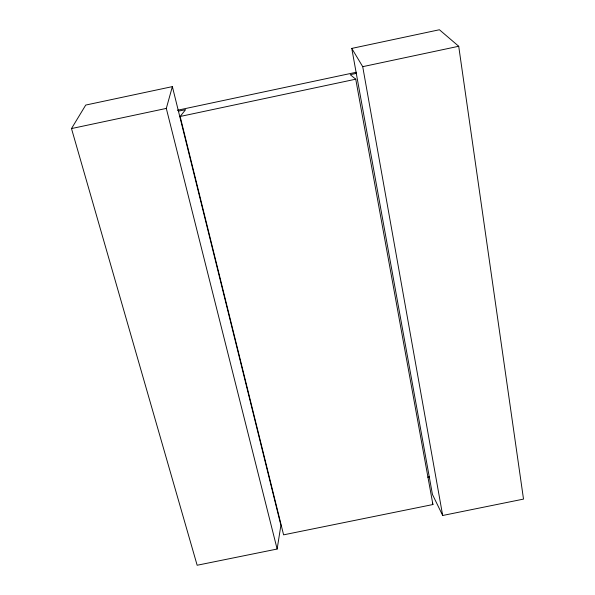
<?xml version="1.0" encoding="UTF-8"?>
<svg xmlns="http://www.w3.org/2000/svg" width="595" height="595" viewBox="0 0 595 595"><rect width="100%" height="100%" fill="white"/><g stroke="black" fill="none" stroke-linecap="round" stroke-linejoin="round"><path stroke-width="0.89" d="M277.144 549.036L280.899 525.266L172.371 86.617L85.725 105.07L71.489 128.565L197.153 565.25L277.144 549.036L166.303 108.416L172.371 86.617M356.591 73.326L350.247 74.672L355.743 79.195L432.915 504.538L283.592 534.846L180.136 116.479L185.588 109.651L178.411 111.176M351.771 48.411L439.407 29.75L458.715 46.269L523.511 499.101L442.68 515.486L432.453 494.475L351.771 48.411L362.719 66.67L442.68 515.486M71.489 128.565L166.303 108.416M362.719 66.67L458.715 46.269M177.384 110.268L356.316 72.255M180.136 116.479L355.743 79.195M427.716 477.183L429.523 476.818M432.349 502.82L432.915 504.538"/></g></svg>
